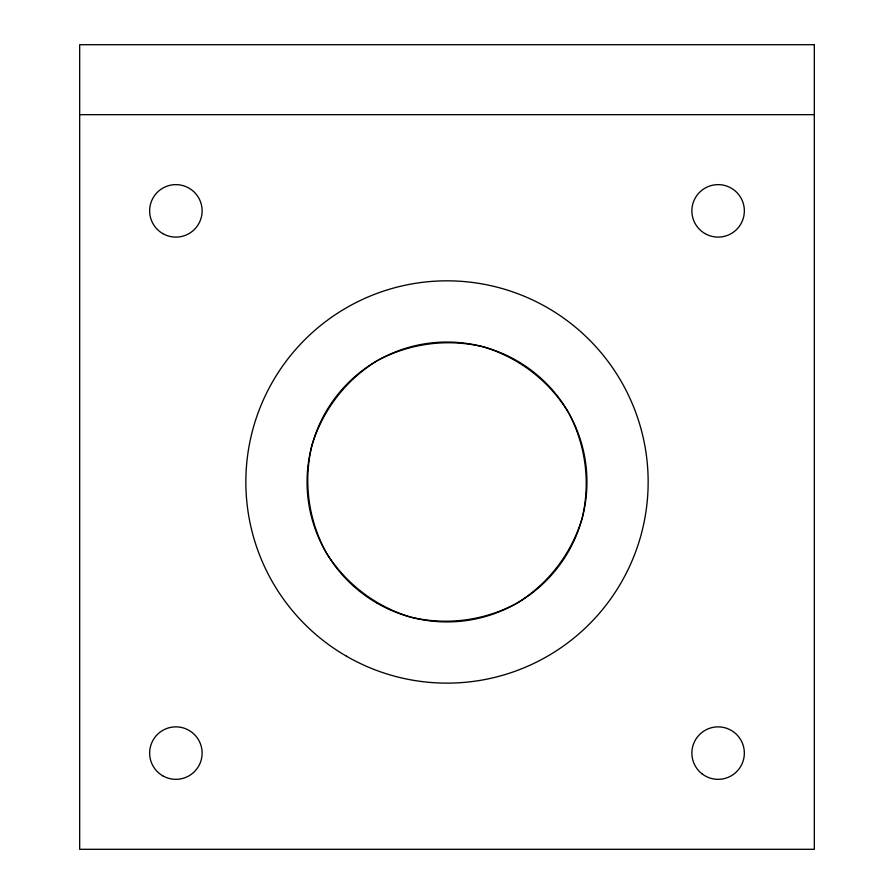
<?xml version="1.0" encoding="UTF-8"?>
<svg xmlns="http://www.w3.org/2000/svg" width="894" height="894" viewBox="0 0 894 894"><rect width="100%" height="100%" fill="white"/><g stroke="black" fill="none" stroke-linecap="round" stroke-linejoin="round"><path stroke-width="1.34" d="M79.678 114.667L814.322 114.667M311.838 445.771C303.312 481.698 308.285 519.448 325.818 551.944C345.196 583.38 375.402 606.557 410.782 617.151C446.721 625.666 484.459 620.704 516.967 603.171C548.402 583.782 571.579 553.587 582.162 518.196C590.688 482.268 585.715 444.519 568.182 412.022C548.804 380.576 518.598 357.41 483.218 346.816C447.279 338.301 409.541 343.262 377.033 360.796C345.598 380.185 322.421 410.38 311.838 445.771M814.322 44.7L79.678 44.7L79.678 849.3L814.322 849.3L814.322 44.7M704.997 233.591A26.239 26.239 0 0 0 744.356 210.872A26.239 26.239 0 0 0 704.997 188.142A26.239 26.239 0 0 0 704.997 233.591M346.425 656.185A201.15 201.15 0 0 0 648.15 481.978A201.15 201.15 0 0 0 346.425 307.782A201.15 201.15 0 0 0 346.425 656.185M162.764 233.591A26.239 26.239 0 0 0 202.122 210.872A26.239 26.239 0 0 0 162.764 188.142A26.239 26.239 0 0 0 162.764 233.591M702.069 773.858A26.239 26.239 0 0 0 744.11 756.626A26.239 26.239 0 0 0 708.171 728.822A26.239 26.239 0 0 0 702.069 773.858M162.764 775.824A26.239 26.239 0 0 0 202.122 753.094A26.239 26.239 0 0 0 162.764 730.376A26.239 26.239 0 0 0 162.764 775.824M377.033 603.171A139.933 139.933 0 0 0 586.933 481.978A139.933 139.933 0 0 0 377.033 360.796A139.933 139.933 0 0 0 377.033 603.171"/></g></svg>
